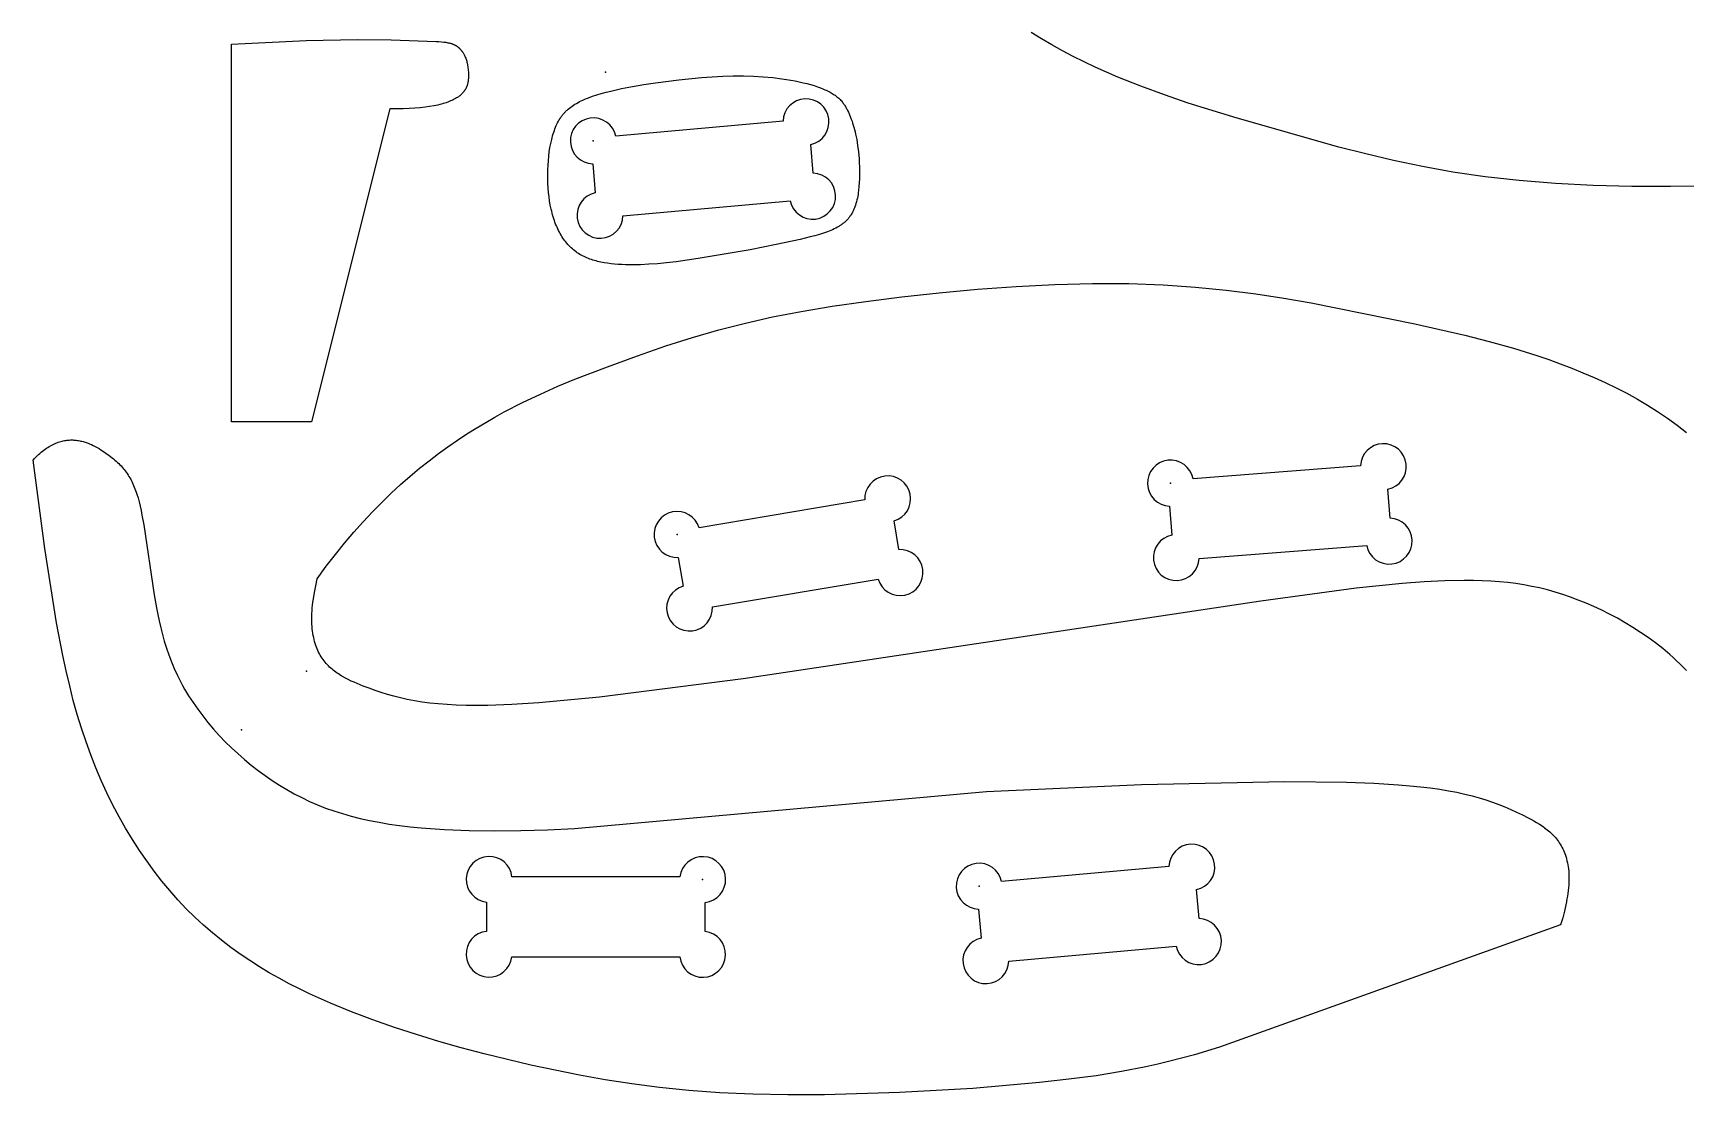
# Model space of a CAD drawing. Extents: x 1.1 to 47.1, y 0.9 to 47.1.
# Drawn here: x 1.09 to 16.58, y 0.87 to 10.81 of the extents above; entities that cross this region are included whole.
import ezdxf

# ---------------------------------------------------------------- set-up
doc = ezdxf.new("R2010")
doc.units = 0
doc.layers.add('DEFAULT', color=7, linetype='CONTINUOUS')
doc.layers.add('LAYER_05', color=7, linetype='CONTINUOUS')

msp = doc.modelspace()

# ---------------------------------------------------------------- linework, layer by layer
at = {"layer": 'DEFAULT'}
for points in [[(2.954, 10.707), (3.653, 10.741), (4.133, 10.752), (4.449, 10.75), (4.869, 10.734), (4.895, 10.733), (4.919, 10.731), (4.941, 10.728), (4.952, 10.727), (4.962, 10.726), (4.971, 10.724), (4.981, 10.722), (4.99, 10.72), (4.998, 10.718), (5.006, 10.716), (5.014, 10.713), (5.018, 10.712), (5.022, 10.711), (5.026, 10.709), (5.029, 10.708), (5.033, 10.706), (5.037, 10.704), (5.04, 10.703), (5.044, 10.701), (5.047, 10.699), (5.05, 10.697), (5.054, 10.696), (5.057, 10.694), (5.06, 10.692), (5.063, 10.689), (5.067, 10.687), (5.07, 10.685), (5.073, 10.683), (5.076, 10.68), (5.079, 10.678), (5.082, 10.675), (5.085, 10.673), (5.088, 10.67), (5.09, 10.667), (5.093, 10.665), (5.096, 10.662), (5.099, 10.659), (5.101, 10.656), (5.104, 10.653), (5.106, 10.65), (5.109, 10.647), (5.112, 10.643), (5.114, 10.64), (5.116, 10.637), (5.119, 10.633), (5.121, 10.63), (5.123, 10.626), (5.125, 10.622), (5.128, 10.619), (5.132, 10.611), (5.136, 10.603), (5.14, 10.595), (5.143, 10.586), (5.147, 10.577), (5.15, 10.568), (5.153, 10.559), (5.156, 10.549), (5.158, 10.539), (5.161, 10.529), (5.163, 10.519), (5.165, 10.508), (5.167, 10.497), (5.168, 10.485), (5.17, 10.474), (5.171, 10.462), (5.172, 10.45), (5.172, 10.437), (5.173, 10.424), (5.173, 10.411), (5.173, 10.398), (5.172, 10.391), (5.172, 10.384), (5.171, 10.377), (5.171, 10.37), (5.17, 10.364), (5.169, 10.357), (5.168, 10.35), (5.166, 10.343), (5.165, 10.336), (5.163, 10.329), (5.162, 10.325), (5.16, 10.322), (5.159, 10.318), (5.158, 10.315), (5.157, 10.311), (5.155, 10.308), (5.154, 10.304), (5.152, 10.301), (5.15, 10.298), (5.149, 10.294), (5.147, 10.291), (5.145, 10.287), (5.143, 10.284), (5.141, 10.28), (5.139, 10.277), (5.137, 10.274), (5.134, 10.27), (5.132, 10.267), (5.129, 10.264), (5.127, 10.26), (5.124, 10.257), (5.121, 10.254), (5.118, 10.25), (5.115, 10.247), (5.112, 10.244), (5.109, 10.241), (5.105, 10.237), (5.102, 10.234), (5.098, 10.231), (5.094, 10.228), (5.091, 10.225), (5.087, 10.222), (5.083, 10.219), (5.078, 10.215), (5.074, 10.212), (5.07, 10.209), (5.06, 10.204), (5.05, 10.198), (5.04, 10.192), (5.029, 10.186), (5.018, 10.181), (5.005, 10.176), (4.993, 10.17), (4.979, 10.165), (4.965, 10.16), (4.951, 10.156), (4.936, 10.151), (4.92, 10.147), (4.903, 10.142), (4.886, 10.138), (4.868, 10.135), (4.849, 10.131), (4.809, 10.124), (4.766, 10.118), (4.72, 10.113), (4.67, 10.109), (4.617, 10.105), (4.561, 10.103), (4.501, 10.102), (4.437, 10.102), (3.704, 7.172), (2.954, 7.172)], [(7.933, 10.402), (8.022, 10.395), (8.108, 10.384), (8.15, 10.378), (8.191, 10.371), (8.231, 10.364), (8.269, 10.356), (8.307, 10.347), (8.343, 10.339), (8.377, 10.329), (8.41, 10.32), (8.441, 10.309), (8.471, 10.299), (8.498, 10.288), (8.511, 10.282), (8.524, 10.277), (8.536, 10.271), (8.548, 10.265), (8.559, 10.259), (8.569, 10.253), (8.58, 10.247), (8.589, 10.241), (8.599, 10.235), (8.608, 10.229), (8.616, 10.222), (8.624, 10.216), (8.632, 10.209), (8.64, 10.203), (8.647, 10.196), (8.653, 10.189), (8.66, 10.182), (8.666, 10.176), (8.672, 10.169), (8.678, 10.162), (8.683, 10.154), (8.688, 10.147), (8.693, 10.14), (8.698, 10.133), (8.703, 10.125), (8.707, 10.118), (8.711, 10.11), (8.715, 10.103), (8.723, 10.087), (8.731, 10.071), (8.738, 10.055), (8.752, 10.022), (8.758, 10.005), (8.765, 9.987), (8.771, 9.969), (8.777, 9.95), (8.783, 9.93), (8.789, 9.909), (8.794, 9.887), (8.799, 9.864), (8.804, 9.84), (8.809, 9.815), (8.813, 9.788), (8.817, 9.76), (8.825, 9.7), (8.831, 9.633), (8.833, 9.597), (8.834, 9.561), (8.835, 9.524), (8.836, 9.487), (8.835, 9.449), (8.833, 9.411), (8.83, 9.374), (8.826, 9.337), (8.824, 9.319), (8.821, 9.301), (8.818, 9.284), (8.815, 9.266), (8.811, 9.249), (8.807, 9.232), (8.802, 9.216), (8.797, 9.2), (8.792, 9.184), (8.789, 9.177), (8.786, 9.169), (8.783, 9.162), (8.78, 9.155), (8.776, 9.148), (8.773, 9.141), (8.77, 9.134), (8.766, 9.127), (8.762, 9.121), (8.758, 9.114), (8.754, 9.108), (8.75, 9.102), (8.746, 9.096), (8.742, 9.09), (8.737, 9.084), (8.733, 9.078), (8.728, 9.073), (8.723, 9.067), (8.718, 9.062), (8.713, 9.057), (8.708, 9.052), (8.703, 9.047), (8.697, 9.042), (8.691, 9.037), (8.686, 9.032), (8.68, 9.028), (8.674, 9.023), (8.668, 9.019), (8.661, 9.014), (8.655, 9.01), (8.649, 9.006), (8.642, 9.002), (8.628, 8.994), (8.614, 8.986), (8.599, 8.978), (8.583, 8.971), (8.567, 8.964), (8.551, 8.957), (8.534, 8.951), (8.516, 8.944), (8.497, 8.938), (8.459, 8.926), (8.417, 8.914), (8.373, 8.903), (8.278, 8.879), (8.056, 8.831), (7.81, 8.783), (7.324, 8.7), (7.119, 8.671), (7.027, 8.661), (6.942, 8.652), (6.861, 8.647), (6.785, 8.643), (6.712, 8.642), (6.642, 8.643), (6.608, 8.644), (6.574, 8.646), (6.541, 8.649), (6.508, 8.652), (6.476, 8.656), (6.444, 8.661), (6.413, 8.667), (6.398, 8.67), (6.382, 8.674), (6.368, 8.678), (6.353, 8.682), (6.338, 8.686), (6.324, 8.691), (6.31, 8.696), (6.296, 8.701), (6.282, 8.707), (6.269, 8.713), (6.255, 8.719), (6.242, 8.725), (6.229, 8.732), (6.217, 8.74), (6.204, 8.747), (6.192, 8.755), (6.18, 8.763), (6.169, 8.772), (6.157, 8.781), (6.146, 8.791), (6.135, 8.801), (6.124, 8.811), (6.114, 8.822), (6.104, 8.833), (6.094, 8.844), (6.084, 8.856), (6.075, 8.868), (6.066, 8.88), (6.057, 8.893), (6.048, 8.906), (6.04, 8.92), (6.032, 8.934), (6.024, 8.948), (6.017, 8.963), (6.009, 8.978), (6.002, 8.993), (5.996, 9.008), (5.989, 9.024), (5.983, 9.041), (5.977, 9.057), (5.971, 9.074), (5.966, 9.091), (5.961, 9.109), (5.956, 9.126), (5.952, 9.145), (5.947, 9.163), (5.939, 9.201), (5.933, 9.24), (5.927, 9.279), (5.923, 9.32), (5.919, 9.362), (5.917, 9.404), (5.916, 9.447), (5.915, 9.49), (5.916, 9.532), (5.918, 9.575), (5.921, 9.617), (5.925, 9.658), (5.93, 9.699), (5.936, 9.739), (5.944, 9.777), (5.952, 9.814), (5.956, 9.832), (5.961, 9.85), (5.966, 9.867), (5.971, 9.884), (5.977, 9.9), (5.982, 9.915), (5.988, 9.931), (5.995, 9.945), (6.001, 9.96), (6.008, 9.973), (6.015, 9.987), (6.023, 10), (6.031, 10.012), (6.039, 10.025), (6.043, 10.031), (6.048, 10.037), (6.052, 10.042), (6.057, 10.048), (6.061, 10.054), (6.066, 10.059), (6.071, 10.065), (6.076, 10.07), (6.081, 10.075), (6.086, 10.08), (6.091, 10.086), (6.097, 10.091), (6.102, 10.096), (6.108, 10.1), (6.119, 10.11), (6.131, 10.119), (6.144, 10.128), (6.157, 10.137), (6.17, 10.146), (6.184, 10.154), (6.199, 10.162), (6.214, 10.17), (6.229, 10.177), (6.245, 10.185), (6.262, 10.192), (6.279, 10.199), (6.297, 10.206), (6.335, 10.22), (6.374, 10.233), (6.417, 10.246), (6.461, 10.258), (6.507, 10.269), (6.605, 10.292), (6.708, 10.312), (6.815, 10.33), (6.924, 10.347), (7.142, 10.375), (7.354, 10.395), (7.456, 10.402), (7.555, 10.407), (7.653, 10.41), (7.749, 10.41), (7.842, 10.408)], [(1.095, 6.813), (1.108, 6.827), (1.121, 6.84), (1.133, 6.853), (1.146, 6.865), (1.159, 6.876), (1.172, 6.887), (1.184, 6.897), (1.197, 6.907), (1.209, 6.916), (1.222, 6.925), (1.234, 6.933), (1.246, 6.94), (1.259, 6.948), (1.271, 6.954), (1.283, 6.96), (1.295, 6.966), (1.307, 6.971), (1.319, 6.976), (1.331, 6.98), (1.343, 6.984), (1.354, 6.988), (1.366, 6.991), (1.378, 6.994), (1.389, 6.996), (1.401, 6.998), (1.412, 6.999), (1.423, 7), (1.434, 7.001), (1.446, 7.002), (1.457, 7.002), (1.468, 7.002), (1.478, 7.001), (1.489, 7), (1.5, 6.999), (1.511, 6.998), (1.521, 6.996), (1.532, 6.994), (1.542, 6.992), (1.552, 6.99), (1.563, 6.987), (1.573, 6.984), (1.583, 6.981), (1.593, 6.978), (1.602, 6.975), (1.612, 6.971), (1.622, 6.967), (1.631, 6.963), (1.641, 6.959), (1.659, 6.95), (1.678, 6.941), (1.695, 6.931), (1.713, 6.921), (1.729, 6.911), (1.746, 6.9), (1.777, 6.879), (1.807, 6.857), (1.835, 6.836), (1.848, 6.825), (1.861, 6.814), (1.873, 6.803), (1.885, 6.792), (1.897, 6.781), (1.908, 6.77), (1.919, 6.759), (1.929, 6.747), (1.939, 6.735), (1.949, 6.724), (1.958, 6.712), (1.968, 6.699), (1.976, 6.687), (1.985, 6.674), (1.993, 6.661), (2.001, 6.648), (2.009, 6.634), (2.016, 6.62), (2.023, 6.606), (2.03, 6.591), (2.037, 6.576), (2.043, 6.561), (2.049, 6.545), (2.055, 6.529), (2.061, 6.513), (2.067, 6.496), (2.078, 6.46), (2.088, 6.423), (2.098, 6.383), (2.107, 6.342), (2.115, 6.299), (2.132, 6.208), (2.228, 5.553), (2.25, 5.431), (2.262, 5.369), (2.275, 5.307), (2.29, 5.244), (2.306, 5.181), (2.324, 5.118), (2.344, 5.054), (2.366, 4.99), (2.391, 4.926), (2.417, 4.862), (2.447, 4.798), (2.463, 4.766), (2.479, 4.734), (2.496, 4.702), (2.514, 4.67), (2.533, 4.638), (2.552, 4.606), (2.572, 4.574), (2.593, 4.543), (2.637, 4.48), (2.684, 4.418), (2.733, 4.356), (2.785, 4.295), (2.839, 4.236), (2.895, 4.177), (2.953, 4.12), (3.013, 4.065), (3.074, 4.011), (3.137, 3.958), (3.202, 3.908), (3.268, 3.86), (3.335, 3.813), (3.402, 3.77), (3.471, 3.728), (3.541, 3.689), (3.612, 3.653), (3.685, 3.618), (3.759, 3.586), (3.835, 3.556), (3.912, 3.529), (3.992, 3.503), (4.075, 3.48), (4.159, 3.458), (4.247, 3.439), (4.337, 3.422), (4.43, 3.406), (4.527, 3.392), (4.627, 3.38), (4.73, 3.37), (4.948, 3.354), (5.178, 3.345), (5.417, 3.342), (5.664, 3.344), (5.914, 3.351), (6.166, 3.363), (10.025, 3.712), (11.476, 3.775), (12.819, 3.803), (13.396, 3.797), (13.652, 3.788), (13.883, 3.774), (13.988, 3.765), (14.088, 3.755), (14.181, 3.744), (14.269, 3.732), (14.351, 3.718), (14.429, 3.703), (14.503, 3.687), (14.572, 3.669), (14.639, 3.651), (14.702, 3.631), (14.763, 3.611), (14.822, 3.589), (14.878, 3.566), (14.934, 3.543), (14.989, 3.518), (15.043, 3.492), (15.097, 3.465), (15.124, 3.451), (15.151, 3.436), (15.177, 3.421), (15.203, 3.405), (15.228, 3.389), (15.24, 3.38), (15.252, 3.371), (15.264, 3.362), (15.276, 3.353), (15.288, 3.343), (15.299, 3.333), (15.31, 3.323), (15.321, 3.312), (15.332, 3.302), (15.342, 3.291), (15.352, 3.279), (15.362, 3.267), (15.371, 3.255), (15.381, 3.243), (15.389, 3.23), (15.398, 3.217), (15.406, 3.203), (15.414, 3.189), (15.421, 3.175), (15.428, 3.16), (15.435, 3.145), (15.441, 3.129), (15.447, 3.113), (15.452, 3.096), (15.457, 3.079), (15.461, 3.062), (15.465, 3.043), (15.469, 3.025), (15.472, 3.006), (15.475, 2.986), (15.477, 2.966), (15.478, 2.945), (15.479, 2.924), (15.479, 2.902), (15.479, 2.879), (15.478, 2.856), (15.477, 2.832), (15.475, 2.808), (15.473, 2.783), (15.47, 2.757), (15.466, 2.731), (15.461, 2.704), (15.456, 2.677), (15.451, 2.648), (15.437, 2.59), (15.421, 2.528), (15.401, 2.463), (12.208, 1.317), (11.971, 1.245), (11.743, 1.184), (11.63, 1.157), (11.517, 1.132), (11.289, 1.088), (11.051, 1.049), (10.797, 1.016), (10.522, 0.985), (9.897, 0.931), (9.21, 0.891), (8.507, 0.87), (8.165, 0.869), (7.837, 0.876), (7.528, 0.89), (7.237, 0.911), (6.963, 0.939), (6.702, 0.972), (6.453, 1.011), (6.214, 1.054), (5.758, 1.149), (5.319, 1.254), (5.105, 1.311), (4.894, 1.37), (4.686, 1.434), (4.481, 1.501), (4.278, 1.572), (4.078, 1.648), (3.88, 1.729), (3.685, 1.817), (3.589, 1.863), (3.494, 1.911), (3.4, 1.962), (3.307, 2.014), (3.215, 2.069), (3.124, 2.127), (3.034, 2.187), (2.946, 2.25), (2.86, 2.317), (2.775, 2.386), (2.691, 2.458), (2.61, 2.534), (2.53, 2.613), (2.451, 2.696), (2.375, 2.782), (2.301, 2.872), (2.229, 2.964), (2.159, 3.06), (2.091, 3.159), (2.025, 3.261), (1.962, 3.366), (1.901, 3.474), (1.843, 3.584), (1.787, 3.698), (1.734, 3.814), (1.683, 3.932), (1.636, 4.053), (1.591, 4.176), (1.549, 4.302), (1.509, 4.431), (1.472, 4.563), (1.438, 4.699), (1.405, 4.839), (1.373, 4.984), (1.315, 5.291), (1.206, 5.985)]]:
    msp.add_lwpolyline(points, close=True, dxfattribs=at)
for points in [[(16.792, 9.378), (16.431, 9.374), (16.067, 9.376), (15.705, 9.386), (15.352, 9.404), (15.014, 9.431), (14.694, 9.467), (14.393, 9.511), (14.108, 9.562), (13.836, 9.618), (13.576, 9.68), (13.325, 9.744), (12.372, 10.014), (11.914, 10.157), (11.69, 10.233), (11.47, 10.314), (11.255, 10.4), (11.148, 10.446), (11.043, 10.493), (10.94, 10.542), (10.837, 10.593), (10.736, 10.646), (10.637, 10.701), (10.539, 10.758), (10.443, 10.818)], [(16.58, 4.844), (16.55, 4.875), (16.519, 4.905), (16.488, 4.935), (16.456, 4.964), (16.424, 4.993), (16.358, 5.048), (16.29, 5.101), (16.221, 5.152), (16.15, 5.2), (16.079, 5.246), (16.007, 5.29), (15.934, 5.332), (15.86, 5.371), (15.787, 5.407), (15.713, 5.442), (15.64, 5.474), (15.567, 5.503), (15.494, 5.53), (15.422, 5.555), (15.35, 5.577), (15.278, 5.598), (15.205, 5.616), (15.132, 5.631), (15.058, 5.645), (14.983, 5.657), (14.907, 5.667), (14.829, 5.674), (14.749, 5.68), (14.668, 5.684), (14.584, 5.687), (14.497, 5.687), (14.316, 5.683), (14.123, 5.673), (13.919, 5.657), (13.488, 5.613), (12.593, 5.493), (7.747, 4.764), (6.399, 4.595), (5.831, 4.542), (5.58, 4.526), (5.353, 4.517), (5.249, 4.516), (5.151, 4.517), (5.059, 4.519), (4.972, 4.524), (4.889, 4.53), (4.812, 4.538), (4.738, 4.548), (4.667, 4.559), (4.6, 4.572), (4.536, 4.586), (4.474, 4.602), (4.414, 4.619), (4.355, 4.637), (4.298, 4.656), (4.242, 4.677), (4.185, 4.698), (4.129, 4.721), (4.101, 4.733), (4.074, 4.745), (4.047, 4.758), (4.02, 4.772), (3.993, 4.787), (3.98, 4.794), (3.968, 4.802), (3.955, 4.811), (3.943, 4.819), (3.93, 4.828), (3.918, 4.837), (3.906, 4.846), (3.895, 4.856), (3.883, 4.866), (3.872, 4.876), (3.861, 4.886), (3.851, 4.897), (3.841, 4.909), (3.831, 4.921), (3.821, 4.933), (3.811, 4.945), (3.802, 4.958), (3.794, 4.972), (3.785, 4.986), (3.777, 5), (3.769, 5.015), (3.762, 5.03), (3.755, 5.046), (3.749, 5.062), (3.743, 5.079), (3.737, 5.096), (3.732, 5.114), (3.727, 5.133), (3.723, 5.152), (3.719, 5.171), (3.715, 5.192), (3.713, 5.212), (3.71, 5.234), (3.708, 5.256), (3.707, 5.278), (3.706, 5.302), (3.706, 5.326), (3.706, 5.35), (3.707, 5.376), (3.708, 5.402), (3.71, 5.429), (3.713, 5.456), (3.716, 5.484), (3.72, 5.513), (3.73, 5.573), (3.742, 5.637), (3.757, 5.703), (3.841, 5.819), (3.926, 5.93), (4.012, 6.036), (4.098, 6.138), (4.185, 6.236), (4.273, 6.329), (4.361, 6.418), (4.449, 6.504), (4.537, 6.585), (4.626, 6.663), (4.715, 6.737), (4.804, 6.808), (4.893, 6.875), (4.981, 6.939), (5.07, 7), (5.158, 7.059), (5.246, 7.114), (5.334, 7.166), (5.421, 7.216), (5.507, 7.264), (5.678, 7.352), (5.846, 7.432), (6.01, 7.505), (6.17, 7.571), (6.474, 7.688), (6.756, 7.791), (7.02, 7.882), (7.272, 7.963), (7.518, 8.034), (7.766, 8.097), (8.021, 8.154), (8.29, 8.206), (8.58, 8.255), (8.894, 8.3), (9.23, 8.343), (9.58, 8.38), (9.94, 8.413), (10.303, 8.438), (10.665, 8.457), (11.018, 8.466), (11.357, 8.466), (11.678, 8.455), (11.982, 8.434), (12.27, 8.406), (12.546, 8.37), (12.81, 8.33), (13.065, 8.285), (14.037, 8.09), (14.504, 7.983), (14.733, 7.925), (14.959, 7.861), (15.18, 7.792), (15.29, 7.755), (15.398, 7.716), (15.505, 7.675), (15.611, 7.632), (15.716, 7.587), (15.82, 7.54), (15.921, 7.491), (16.022, 7.439), (16.12, 7.385), (16.216, 7.328), (16.31, 7.268), (16.402, 7.206), (16.492, 7.141), (16.536, 7.107), (16.579, 7.073)]]:
    msp.add_lwpolyline(points, dxfattribs=at)
for points in [[(6.552, 9.847, 2.065038), (6.336, 9.588), (6.36, 9.316, 2.065038), (6.619, 9.1), (8.186, 9.24, 2.065038), (8.402, 9.499), (8.378, 9.77, 2.065038), (8.119, 9.987)], [(13.585, 6.013, 2.065038), (13.804, 6.269), (13.783, 6.541, 2.065038), (13.527, 6.761), (11.959, 6.639, 2.065038), (11.739, 6.383), (11.76, 6.111, 2.065038), (12.016, 5.892)], [(9.009, 5.7, 2.065038), (9.204, 5.975), (9.159, 6.244, 2.065038), (8.884, 6.44), (7.333, 6.178, 2.065038), (7.137, 5.903), (7.183, 5.634, 2.065038), (7.458, 5.439)], [(5.58, 2.912, 2.065038), (5.341, 2.674), (5.341, 2.401, 2.065038), (5.579, 2.162), (7.152, 2.161, 2.065038), (7.391, 2.399), (7.391, 2.672, 2.065038), (7.153, 2.911)], [(10.166, 2.868, 2.065038), (9.95, 2.609), (9.974, 2.337, 2.065038), (10.233, 2.121), (11.8, 2.261, 2.065038), (12.016, 2.52), (11.992, 2.792, 2.065038), (11.733, 3.008)]]:
    msp.add_lwpolyline(points, format="xyb", close=True, dxfattribs=at)
at = {"layer": 'LAYER_05'}
for p in [(6.457, 10.447), (6.342, 9.803), (11.748, 6.598), (7.126, 6.118), (3.657, 4.838), (3.048, 4.287), (7.366, 2.886), (9.956, 2.824)]:
    msp.add_point(p, dxfattribs=at)

doc.saveas('drawing.dxf')
